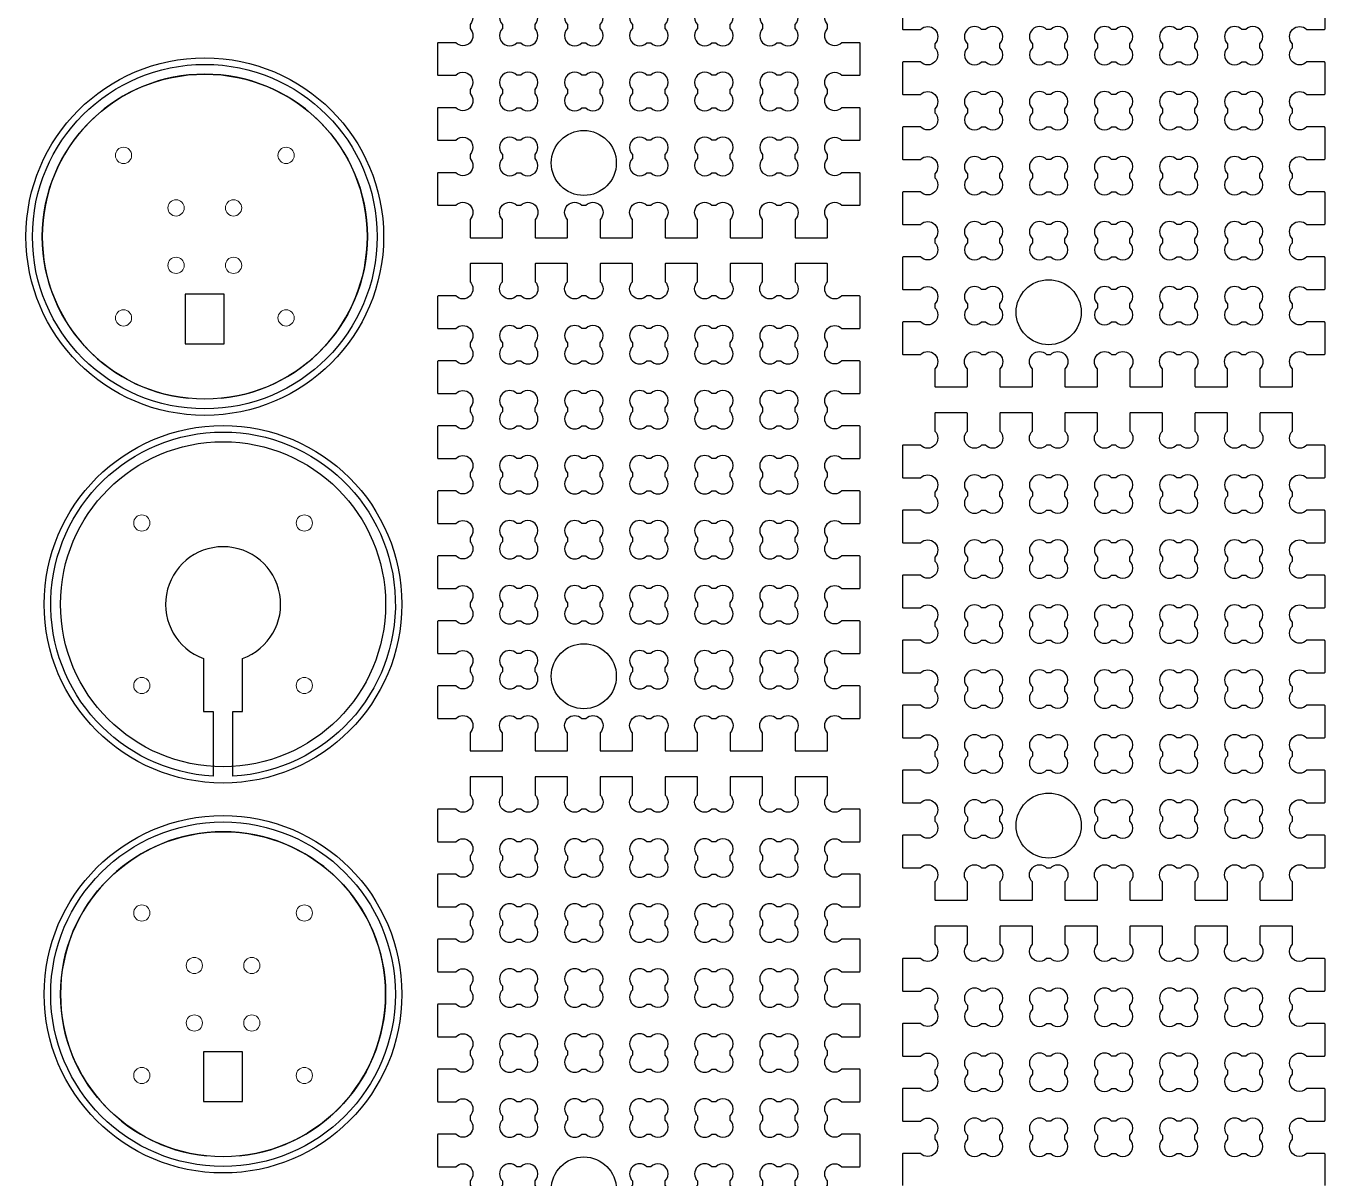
# Model space of a CAD drawing. Header units: millimetres. Extents: x -127 to 554, y -606 to 1045.
# Drawn here: x 199.2 to 399, y 363.8 to 541.1 of the extents above; entities that cross this region are included whole.
import ezdxf

# ---------------------------------------------------------------- set-up
doc = ezdxf.new("R2010")
doc.units = ezdxf.units.MM
doc.layers.get('0').update_dxf_attribs({"lineweight": 25})
doc.layers.add('grav1.5mm', color=4, linetype='Continuous')
doc.layers.add('grav2.5mm', color=3, linetype='Continuous')
doc.layers.add('holes', color=1, linetype='Continuous', lineweight=0)

# ---------------------------------------------------------------- blocks, each defined once
blk = doc.blocks.new('*U37')
at = {"flags": 128}
for points in [[(12.5, -37.4, 0.414214), (12.6, -37.5), (17.4, -37.5, 0.414214), (17.5, -37.4), (17.5, -34.69, -1), (19.69, -32.5), (20.31, -32.5, -1), (22.5, -34.69), (22.5, -37.4, 0.414214), (22.6, -37.5), (27.4, -37.5, 0.414214), (27.5, -37.4), (27.5, -34.69, -1), (29.69, -32.5), (32.4, -32.5, 0.414214), (32.5, -32.4), (32.5, -27.6, 0.414214), (32.4, -27.5), (29.69, -27.5, -1), (27.5, -25.31), (27.5, -24.69, -1), (29.69, -22.5), (32.4, -22.5, 0.414214), (32.5, -22.4), (32.5, -17.6, 0.414214), (32.4, -17.5), (29.69, -17.5, -1), (27.5, -15.31), (27.5, -14.69, -1), (29.69, -12.5), (32.4, -12.5, 0.414214), (32.5, -12.4), (32.5, -7.6, 0.414214), (32.4, -7.5), (29.69, -7.5, -1), (27.5, -5.31), (27.5, -4.69, -1), (29.69, -2.5), (32.4, -2.5, 0.414214), (32.5, -2.4), (32.5, 2.4, 0.414214), (32.4, 2.5), (29.69, 2.5, -1), (27.5, 4.69), (27.5, 5.31, -1), (29.69, 7.5), (32.4, 7.5, 0.414214), (32.5, 7.6), (32.5, 12.4, 0.414214), (32.4, 12.5), (29.69, 12.5, -1), (27.5, 14.69), (27.5, 15.31, -1), (29.69, 17.5), (32.4, 17.5, 0.414214), (32.5, 17.6), (32.5, 22.4, 0.414214), (32.4, 22.5), (29.69, 22.5, -1), (27.5, 24.69), (27.5, 25.31, -1), (29.69, 27.5), (32.4, 27.5, 0.414214), (32.5, 27.6), (32.5, 32.4, 0.414214), (32.4, 32.5), (29.69, 32.5, -1), (27.5, 34.69), (27.5, 37.4, 0.414214), (27.4, 37.5), (22.6, 37.5, 0.414214), (22.5, 37.4), (22.5, 34.69, -1), (20.31, 32.5), (19.69, 32.5, -1), (17.5, 34.69), (17.5, 37.4, 0.414214), (17.4, 37.5), (12.6, 37.5, 0.414214), (12.5, 37.4), (12.5, 34.69, -1), (10.31, 32.5), (9.69, 32.5, -1), (7.5, 34.69), (7.5, 37.4, 0.414214), (7.4, 37.5), (2.6, 37.5, 0.414214), (2.5, 37.4), (2.5, 34.69, -1), (0.31, 32.5), (-0.31, 32.5, -1), (-2.5, 34.69), (-2.5, 37.4, 0.414214), (-2.6, 37.5), (-7.4, 37.5, 0.414214), (-7.5, 37.4), (-7.5, 34.69, -1), (-9.69, 32.5), (-10.31, 32.5, -1), (-12.5, 34.69), (-12.5, 37.4, 0.414214), (-12.6, 37.5), (-17.4, 37.5, 0.414214), (-17.5, 37.4), (-17.5, 34.69, -1), (-19.69, 32.5), (-20.31, 32.5, -1), (-22.5, 34.69), (-22.5, 37.4, 0.414214), (-22.6, 37.5), (-27.4, 37.5, 0.414214), (-27.5, 37.4), (-27.5, 34.69, -1), (-29.69, 32.5), (-32.4, 32.5, 0.414214), (-32.5, 32.4), (-32.5, 27.6, 0.414214), (-32.4, 27.5), (-29.69, 27.5, -1), (-27.5, 25.31), (-27.5, 24.69, -1), (-29.69, 22.5), (-32.4, 22.5, 0.414214), (-32.5, 22.4), (-32.5, 17.6, 0.414214), (-32.4, 17.5), (-29.69, 17.5, -1), (-27.5, 15.31), (-27.5, 14.69, -1), (-29.69, 12.5), (-32.4, 12.5, 0.414214), (-32.5, 12.4), (-32.5, 7.6, 0.414214), (-32.4, 7.5), (-29.69, 7.5, -1), (-27.5, 5.31), (-27.5, 4.69, -1), (-29.69, 2.5), (-32.4, 2.5, 0.414214), (-32.5, 2.4), (-32.5, -2.4, 0.414214), (-32.4, -2.5), (-29.69, -2.5, -1), (-27.5, -4.69), (-27.5, -5.31, -1), (-29.69, -7.5), (-32.4, -7.5, 0.414214), (-32.5, -7.6), (-32.5, -12.4, 0.414214), (-32.4, -12.5), (-29.69, -12.5, -1), (-27.5, -14.69), (-27.5, -15.31, -1), (-29.69, -17.5), (-32.4, -17.5, 0.414214), (-32.5, -17.6), (-32.5, -22.4, 0.414214), (-32.4, -22.5), (-29.69, -22.5, -1), (-27.5, -24.69), (-27.5, -25.31, -1), (-29.69, -27.5), (-32.4, -27.5, 0.414214), (-32.5, -27.6), (-32.5, -32.4, 0.414214), (-32.4, -32.5), (-29.69, -32.5, -1), (-27.5, -34.69), (-27.5, -37.4, 0.414214), (-27.4, -37.5), (-22.6, -37.5, 0.414214), (-22.5, -37.4), (-22.5, -34.69, -1), (-20.31, -32.5), (-19.69, -32.5, -1), (-17.5, -34.69), (-17.5, -37.4, 0.414214), (-17.4, -37.5), (-12.6, -37.5, 0.414214), (-12.5, -37.4), (-12.5, -34.69, -1), (-10.31, -32.5), (-9.69, -32.5, -1), (-7.5, -34.69), (-7.5, -37.4, 0.414214), (-7.4, -37.5), (-2.6, -37.5, 0.414214), (-2.5, -37.4), (-2.5, -34.69, -1), (-0.31, -32.5), (0.31, -32.5, -1), (2.5, -34.69), (2.5, -37.4, 0.414214), (2.6, -37.5), (7.4, -37.5, 0.414214), (7.5, -37.4), (7.5, -34.69, -1), (9.69, -32.5), (10.31, -32.5, -1), (12.5, -34.69), (12.5, -37.4)], [(-19.69, 22.5, 1), (-17.5, 24.69), (-17.5, 25.31, 1), (-19.69, 27.5), (-20.31, 27.5, 1), (-22.5, 25.31), (-22.5, 24.69, 1), (-20.31, 22.5), (-19.69, 22.5)], [(-9.69, 22.5, 1), (-7.5, 24.69), (-7.5, 25.31, 1), (-9.69, 27.5), (-10.31, 27.5, 1), (-12.5, 25.31), (-12.5, 24.69, 1), (-10.31, 22.5), (-9.69, 22.5)], [(0.31, 22.5, 1), (2.5, 24.69), (2.5, 25.31, 1), (0.31, 27.5), (-0.31, 27.5, 1), (-2.5, 25.31), (-2.5, 24.69, 1), (-0.31, 22.5), (0.31, 22.5)], [(10.31, 22.5, 1), (12.5, 24.69), (12.5, 25.31, 1), (10.31, 27.5), (9.69, 27.5, 1), (7.5, 25.31), (7.5, 24.69, 1), (9.69, 22.5), (10.31, 22.5)], [(20.31, 22.5, 1), (22.5, 24.69), (22.5, 25.31, 1), (20.31, 27.5), (19.69, 27.5, 1), (17.5, 25.31), (17.5, 24.69, 1), (19.69, 22.5), (20.31, 22.5)], [(-19.69, 12.5, 1), (-17.5, 14.69), (-17.5, 15.31, 1), (-19.69, 17.5), (-20.31, 17.5, 1), (-22.5, 15.31), (-22.5, 14.69, 1), (-20.31, 12.5), (-19.69, 12.5)], [(-9.69, 12.5, 1), (-7.5, 14.69), (-7.5, 15.31, 1), (-9.69, 17.5), (-10.31, 17.5, 1), (-12.5, 15.31), (-12.5, 14.69, 1), (-10.31, 12.5), (-9.69, 12.5)], [(0.31, 12.5, 1), (2.5, 14.69), (2.5, 15.31, 1), (0.31, 17.5), (-0.31, 17.5, 1), (-2.5, 15.31), (-2.5, 14.69, 1), (-0.31, 12.5), (0.31, 12.5)], [(10.31, 12.5, 1), (12.5, 14.69), (12.5, 15.31, 1), (10.31, 17.5), (9.69, 17.5, 1), (7.5, 15.31), (7.5, 14.69, 1), (9.69, 12.5), (10.31, 12.5)], [(20.31, 12.5, 1), (22.5, 14.69), (22.5, 15.31, 1), (20.31, 17.5), (19.69, 17.5, 1), (17.5, 15.31), (17.5, 14.69, 1), (19.69, 12.5), (20.31, 12.5)], [(-19.69, 2.5, 1), (-17.5, 4.69), (-17.5, 5.31, 1), (-19.69, 7.5), (-20.31, 7.5, 1), (-22.5, 5.31), (-22.5, 4.69, 1), (-20.31, 2.5), (-19.69, 2.5)], [(-9.69, 2.5, 1), (-7.5, 4.69), (-7.5, 5.31, 1), (-9.69, 7.5), (-10.31, 7.5, 1), (-12.5, 5.31), (-12.5, 4.69, 1), (-10.31, 2.5), (-9.69, 2.5)], [(0.31, 2.5, 1), (2.5, 4.69), (2.5, 5.31, 1), (0.31, 7.5), (-0.31, 7.5, 1), (-2.5, 5.31), (-2.5, 4.69, 1), (-0.31, 2.5), (0.31, 2.5)], [(10.31, 2.5, 1), (12.5, 4.69), (12.5, 5.31, 1), (10.31, 7.5), (9.69, 7.5, 1), (7.5, 5.31), (7.5, 4.69, 1), (9.69, 2.5), (10.31, 2.5)], [(20.31, 2.5, 1), (22.5, 4.69), (22.5, 5.31, 1), (20.31, 7.5), (19.69, 7.5, 1), (17.5, 5.31), (17.5, 4.69, 1), (19.69, 2.5), (20.31, 2.5)], [(-19.69, -7.5, 1), (-17.5, -5.31), (-17.5, -4.69, 1), (-19.69, -2.5), (-20.31, -2.5, 1), (-22.5, -4.69), (-22.5, -5.31, 1), (-20.31, -7.5), (-19.69, -7.5)], [(-9.69, -7.5, 1), (-7.5, -5.31), (-7.5, -4.69, 1), (-9.69, -2.5), (-10.31, -2.5, 1), (-12.5, -4.69), (-12.5, -5.31, 1), (-10.31, -7.5), (-9.69, -7.5)], [(0.31, -7.5, 1), (2.5, -5.31), (2.5, -4.69, 1), (0.31, -2.5), (-0.31, -2.5, 1), (-2.5, -4.69), (-2.5, -5.31, 1), (-0.31, -7.5), (0.31, -7.5)], [(10.31, -7.5, 1), (12.5, -5.31), (12.5, -4.69, 1), (10.31, -2.5), (9.69, -2.5, 1), (7.5, -4.69), (7.5, -5.31, 1), (9.69, -7.5), (10.31, -7.5)], [(20.31, -7.5, 1), (22.5, -5.31), (22.5, -4.69, 1), (20.31, -2.5), (19.69, -2.5, 1), (17.5, -4.69), (17.5, -5.31, 1), (19.69, -7.5), (20.31, -7.5)], [(-19.69, -17.5, 1), (-17.5, -15.31), (-17.5, -14.69, 1), (-19.69, -12.5), (-20.31, -12.5, 1), (-22.5, -14.69), (-22.5, -15.31, 1), (-20.31, -17.5), (-19.69, -17.5)], [(-9.69, -17.5, 1), (-7.5, -15.31), (-7.5, -14.69, 1), (-9.69, -12.5), (-10.31, -12.5, 1), (-12.5, -14.69), (-12.5, -15.31, 1), (-10.31, -17.5), (-9.69, -17.5)], [(0.31, -17.5, 1), (2.5, -15.31), (2.5, -14.69, 1), (0.31, -12.5), (-0.31, -12.5, 1), (-2.5, -14.69), (-2.5, -15.31, 1), (-0.31, -17.5), (0.31, -17.5)], [(10.31, -17.5, 1), (12.5, -15.31), (12.5, -14.69, 1), (10.31, -12.5), (9.69, -12.5, 1), (7.5, -14.69), (7.5, -15.31, 1), (9.69, -17.5), (10.31, -17.5)], [(20.31, -17.5, 1), (22.5, -15.31), (22.5, -14.69, 1), (20.31, -12.5), (19.69, -12.5, 1), (17.5, -14.69), (17.5, -15.31, 1), (19.69, -17.5), (20.31, -17.5)], [(-19.69, -27.5, 1), (-17.5, -25.31), (-17.5, -24.69, 1), (-19.69, -22.5), (-20.31, -22.5, 1), (-22.5, -24.69), (-22.5, -25.31, 1), (-20.31, -27.5), (-19.69, -27.5)], [(0.31, -27.5, 1), (2.5, -25.31), (2.5, -24.69, 1), (0.31, -22.5), (-0.31, -22.5, 1), (-2.5, -24.69), (-2.5, -25.31, 1), (-0.31, -27.5), (0.31, -27.5)], [(10.31, -27.5, 1), (12.5, -25.31), (12.5, -24.69, 1), (10.31, -22.5), (9.69, -22.5, 1), (7.5, -24.69), (7.5, -25.31, 1), (9.69, -27.5), (10.31, -27.5)], [(20.31, -27.5, 1), (22.5, -25.31), (22.5, -24.69, 1), (20.31, -22.5), (19.69, -22.5, 1), (17.5, -24.69), (17.5, -25.31, 1), (19.69, -27.5), (20.31, -27.5)]]:
    blk.add_lwpolyline(points, format="xyb", dxfattribs=at)
blk.add_circle((-10, -26), 5)
blk = doc.blocks.new('*U38')
at = {"color": 0, "linetype": 'ByBlock', "lineweight": -2, "transparency": 16777216}
for p in [(0, 157.93), (0, 78.97), (0, 0)]:
    blk.add_blockref('*U37', p, dxfattribs=at)

msp = doc.modelspace()

# ---------------------------------------------------------------- linework, layer by layer
at = {"flags": 128}
for points in [[(333.95, 545.43), (333.95, 540.63, 0.414214), (334.05, 540.53), (336.76, 540.53, -1), (338.95, 538.34), (338.95, 537.72, -1), (336.76, 535.53), (334.05, 535.53, 0.414214), (333.95, 535.43), (333.95, 530.63, 0.414214), (334.05, 530.53), (336.76, 530.53, -1), (338.95, 528.34), (338.95, 527.72, -1), (336.76, 525.53), (334.05, 525.53, 0.414214), (333.95, 525.43), (333.95, 520.63, 0.414214), (334.05, 520.53), (336.76, 520.53, -1), (338.95, 518.34), (338.95, 517.72, -1), (336.76, 515.53), (334.05, 515.53, 0.414214), (333.95, 515.43), (333.95, 510.63, 0.414214), (334.05, 510.53), (336.76, 510.53, -1), (338.95, 508.34), (338.95, 507.72, -1), (336.76, 505.53), (334.05, 505.53, 0.414214), (333.95, 505.43), (333.95, 500.63, 0.414214), (334.05, 500.53), (336.76, 500.53, -1), (338.95, 498.34), (338.95, 497.72, -1), (336.76, 495.53), (334.05, 495.53, 0.414214), (333.95, 495.43), (333.95, 490.63, 0.414214), (334.05, 490.53), (336.76, 490.53, -1), (338.95, 488.34), (338.95, 485.63, 0.414214), (339.05, 485.53), (343.85, 485.53, 0.414214), (343.95, 485.63), (343.95, 488.34, -1), (346.14, 490.53), (346.76, 490.53, -1), (348.95, 488.34), (348.95, 485.63, 0.414214), (349.05, 485.53), (353.85, 485.53, 0.414214), (353.95, 485.63), (353.95, 488.34, -1), (356.14, 490.53), (356.76, 490.53, -1), (358.95, 488.34), (358.95, 485.63, 0.414214), (359.05, 485.53), (363.85, 485.53, 0.414214), (363.95, 485.63), (363.95, 488.34, -1), (366.14, 490.53), (366.76, 490.53, -1), (368.95, 488.34), (368.95, 485.63, 0.414214), (369.05, 485.53), (373.85, 485.53, 0.414214), (373.95, 485.63), (373.95, 488.34, -1), (376.14, 490.53), (376.76, 490.53, -1), (378.95, 488.34), (378.95, 485.63)], [(378.95, 485.63, 0.414214), (379.05, 485.53), (383.85, 485.53, 0.414214), (383.95, 485.63), (383.95, 488.34, -1), (386.14, 490.53), (386.76, 490.53, -1), (388.95, 488.34), (388.95, 485.63, 0.414214), (389.05, 485.53), (393.85, 485.53, 0.414214), (393.95, 485.63), (393.95, 488.34, -1), (396.14, 490.53), (398.85, 490.53, 0.414214), (398.95, 490.63), (398.95, 495.43, 0.414214), (398.85, 495.53), (396.14, 495.53, -1), (393.95, 497.72), (393.95, 498.34, -1), (396.14, 500.53), (398.85, 500.53, 0.414214), (398.95, 500.63), (398.95, 505.43, 0.414214), (398.85, 505.53), (396.14, 505.53, -1), (393.95, 507.72), (393.95, 508.34, -1), (396.14, 510.53), (398.85, 510.53, 0.414214), (398.95, 510.63), (398.95, 515.43, 0.414214), (398.85, 515.53), (396.14, 515.53, -1), (393.95, 517.72), (393.95, 518.34, -1), (396.14, 520.53), (398.85, 520.53, 0.414214), (398.95, 520.63), (398.95, 525.43, 0.414214), (398.85, 525.53), (396.14, 525.53, -1), (393.95, 527.72), (393.95, 528.34, -1), (396.14, 530.53), (398.85, 530.53, 0.414214), (398.95, 530.63), (398.95, 535.43, 0.414214), (398.85, 535.53), (396.14, 535.53, -1), (393.95, 537.72), (393.95, 538.34, -1), (396.14, 540.53), (398.85, 540.53, 0.414214), (398.95, 540.63), (398.95, 545.43, 0.414214)], [(346.76, 535.53, 1), (348.95, 537.72), (348.95, 538.34, 1), (346.76, 540.53), (346.14, 540.53, 1), (343.95, 538.34), (343.95, 537.72, 1), (346.14, 535.53), (346.76, 535.53)], [(356.76, 535.53, 1), (358.95, 537.72), (358.95, 538.34, 1), (356.76, 540.53), (356.14, 540.53, 1), (353.95, 538.34), (353.95, 537.72, 1), (356.14, 535.53), (356.76, 535.53)], [(366.76, 535.53, 1), (368.95, 537.72), (368.95, 538.34, 1), (366.76, 540.53), (366.14, 540.53, 1), (363.95, 538.34), (363.95, 537.72, 1), (366.14, 535.53), (366.76, 535.53)], [(376.76, 535.53, 1), (378.95, 537.72), (378.95, 538.34, 1), (376.76, 540.53), (376.14, 540.53, 1), (373.95, 538.34), (373.95, 537.72, 1), (376.14, 535.53), (376.76, 535.53)], [(386.76, 535.53, 1), (388.95, 537.72), (388.95, 538.34, 1), (386.76, 540.53), (386.14, 540.53, 1), (383.95, 538.34), (383.95, 537.72, 1), (386.14, 535.53), (386.76, 535.53)], [(346.76, 525.53, 1), (348.95, 527.72), (348.95, 528.34, 1), (346.76, 530.53), (346.14, 530.53, 1), (343.95, 528.34), (343.95, 527.72, 1), (346.14, 525.53), (346.76, 525.53)], [(356.76, 525.53, 1), (358.95, 527.72), (358.95, 528.34, 1), (356.76, 530.53), (356.14, 530.53, 1), (353.95, 528.34), (353.95, 527.72, 1), (356.14, 525.53), (356.76, 525.53)], [(366.76, 525.53, 1), (368.95, 527.72), (368.95, 528.34, 1), (366.76, 530.53), (366.14, 530.53, 1), (363.95, 528.34), (363.95, 527.72, 1), (366.14, 525.53), (366.76, 525.53)], [(376.76, 525.53, 1), (378.95, 527.72), (378.95, 528.34, 1), (376.76, 530.53), (376.14, 530.53, 1), (373.95, 528.34), (373.95, 527.72, 1), (376.14, 525.53), (376.76, 525.53)], [(386.76, 525.53, 1), (388.95, 527.72), (388.95, 528.34, 1), (386.76, 530.53), (386.14, 530.53, 1), (383.95, 528.34), (383.95, 527.72, 1), (386.14, 525.53), (386.76, 525.53)], [(346.76, 515.53, 1), (348.95, 517.72), (348.95, 518.34, 1), (346.76, 520.53), (346.14, 520.53, 1), (343.95, 518.34), (343.95, 517.72, 1), (346.14, 515.53), (346.76, 515.53)], [(356.76, 515.53, 1), (358.95, 517.72), (358.95, 518.34, 1), (356.76, 520.53), (356.14, 520.53, 1), (353.95, 518.34), (353.95, 517.72, 1), (356.14, 515.53), (356.76, 515.53)], [(366.76, 515.53, 1), (368.95, 517.72), (368.95, 518.34, 1), (366.76, 520.53), (366.14, 520.53, 1), (363.95, 518.34), (363.95, 517.72, 1), (366.14, 515.53), (366.76, 515.53)], [(376.76, 515.53, 1), (378.95, 517.72), (378.95, 518.34, 1), (376.76, 520.53), (376.14, 520.53, 1), (373.95, 518.34), (373.95, 517.72, 1), (376.14, 515.53), (376.76, 515.53)], [(386.76, 515.53, 1), (388.95, 517.72), (388.95, 518.34, 1), (386.76, 520.53), (386.14, 520.53, 1), (383.95, 518.34), (383.95, 517.72, 1), (386.14, 515.53), (386.76, 515.53)], [(346.76, 505.53, 1), (348.95, 507.72), (348.95, 508.34, 1), (346.76, 510.53), (346.14, 510.53, 1), (343.95, 508.34), (343.95, 507.72, 1), (346.14, 505.53), (346.76, 505.53)], [(356.76, 505.53, 1), (358.95, 507.72), (358.95, 508.34, 1), (356.76, 510.53), (356.14, 510.53, 1), (353.95, 508.34), (353.95, 507.72, 1), (356.14, 505.53), (356.76, 505.53)], [(366.76, 505.53, 1), (368.95, 507.72), (368.95, 508.34, 1), (366.76, 510.53), (366.14, 510.53, 1), (363.95, 508.34), (363.95, 507.72, 1), (366.14, 505.53), (366.76, 505.53)], [(376.76, 505.53, 1), (378.95, 507.72), (378.95, 508.34, 1), (376.76, 510.53), (376.14, 510.53, 1), (373.95, 508.34), (373.95, 507.72, 1), (376.14, 505.53), (376.76, 505.53)], [(386.76, 505.53, 1), (388.95, 507.72), (388.95, 508.34, 1), (386.76, 510.53), (386.14, 510.53, 1), (383.95, 508.34), (383.95, 507.72, 1), (386.14, 505.53), (386.76, 505.53)], [(346.76, 495.53, 1), (348.95, 497.72), (348.95, 498.34, 1), (346.76, 500.53), (346.14, 500.53, 1), (343.95, 498.34), (343.95, 497.72, 1), (346.14, 495.53), (346.76, 495.53)], [(366.76, 495.53, 1), (368.95, 497.72), (368.95, 498.34, 1), (366.76, 500.53), (366.14, 500.53, 1), (363.95, 498.34), (363.95, 497.72, 1), (366.14, 495.53), (366.76, 495.53)], [(376.76, 495.53, 1), (378.95, 497.72), (378.95, 498.34, 1), (376.76, 500.53), (376.14, 500.53, 1), (373.95, 498.34), (373.95, 497.72, 1), (376.14, 495.53), (376.76, 495.53)], [(386.76, 495.53, 1), (388.95, 497.72), (388.95, 498.34, 1), (386.76, 500.53), (386.14, 500.53, 1), (383.95, 498.34), (383.95, 497.72, 1), (386.14, 495.53), (386.76, 495.53)], [(378.95, 406.66, 0.414214), (379.05, 406.56), (383.85, 406.56, 0.414214), (383.95, 406.66), (383.95, 409.37, -1), (386.14, 411.56), (386.76, 411.56, -1), (388.95, 409.37), (388.95, 406.66, 0.414214), (389.05, 406.56), (393.85, 406.56, 0.414214), (393.95, 406.66), (393.95, 409.37, -1), (396.14, 411.56), (398.85, 411.56, 0.414214), (398.95, 411.66), (398.95, 416.46, 0.414214), (398.85, 416.56), (396.14, 416.56, -1), (393.95, 418.75), (393.95, 419.37, -1), (396.14, 421.56), (398.85, 421.56, 0.414214), (398.95, 421.66), (398.95, 426.46, 0.414214), (398.85, 426.56), (396.14, 426.56, -1), (393.95, 428.75), (393.95, 429.37, -1), (396.14, 431.56), (398.85, 431.56, 0.414214), (398.95, 431.66), (398.95, 436.46, 0.414214), (398.85, 436.56), (396.14, 436.56, -1), (393.95, 438.75), (393.95, 439.37, -1), (396.14, 441.56), (398.85, 441.56, 0.414214), (398.95, 441.66), (398.95, 446.46, 0.414214), (398.85, 446.56), (396.14, 446.56, -1), (393.95, 448.75), (393.95, 449.37, -1), (396.14, 451.56), (398.85, 451.56, 0.414214), (398.95, 451.66), (398.95, 456.46, 0.414214), (398.85, 456.56), (396.14, 456.56, -1), (393.95, 458.75), (393.95, 459.37, -1), (396.14, 461.56), (398.85, 461.56, 0.414214), (398.95, 461.66), (398.95, 466.46, 0.414214), (398.85, 466.56), (396.14, 466.56, -1), (393.95, 468.75), (393.95, 469.37, -1), (396.14, 471.56), (398.85, 471.56, 0.414214), (398.95, 471.66), (398.95, 476.46, 0.414214), (398.85, 476.56), (396.14, 476.56, -1), (393.95, 478.75), (393.95, 481.46, 0.414214), (393.85, 481.56), (389.05, 481.56, 0.414214), (388.95, 481.46), (388.95, 478.75, -1), (386.76, 476.56), (386.14, 476.56, -1), (383.95, 478.75), (383.95, 481.46, 0.414214), (383.85, 481.56), (379.05, 481.56, 0.414214), (378.95, 481.46), (378.95, 478.75, -1), (376.76, 476.56), (376.14, 476.56, -1), (373.95, 478.75), (373.95, 481.46, 0.414214), (373.85, 481.56), (369.05, 481.56, 0.414214), (368.95, 481.46), (368.95, 478.75, -1), (366.76, 476.56), (366.14, 476.56, -1), (363.95, 478.75), (363.95, 481.46, 0.414214), (363.85, 481.56), (359.05, 481.56, 0.414214), (358.95, 481.46), (358.95, 478.75, -1), (356.76, 476.56), (356.14, 476.56, -1), (353.95, 478.75), (353.95, 481.46, 0.414214), (353.85, 481.56), (349.05, 481.56, 0.414214), (348.95, 481.46), (348.95, 478.75, -1), (346.76, 476.56), (346.14, 476.56, -1), (343.95, 478.75), (343.95, 481.46, 0.414214), (343.85, 481.56), (339.05, 481.56, 0.414214), (338.95, 481.46), (338.95, 478.75, -1), (336.76, 476.56), (334.05, 476.56, 0.414214), (333.95, 476.46), (333.95, 471.66, 0.414214), (334.05, 471.56), (336.76, 471.56, -1), (338.95, 469.37), (338.95, 468.75, -1), (336.76, 466.56), (334.05, 466.56, 0.414214), (333.95, 466.46), (333.95, 461.66, 0.414214), (334.05, 461.56), (336.76, 461.56, -1), (338.95, 459.37), (338.95, 458.75, -1), (336.76, 456.56), (334.05, 456.56, 0.414214), (333.95, 456.46), (333.95, 451.66, 0.414214), (334.05, 451.56), (336.76, 451.56, -1), (338.95, 449.37), (338.95, 448.75, -1), (336.76, 446.56), (334.05, 446.56, 0.414214), (333.95, 446.46), (333.95, 441.66, 0.414214), (334.05, 441.56), (336.76, 441.56, -1), (338.95, 439.37), (338.95, 438.75, -1), (336.76, 436.56), (334.05, 436.56, 0.414214), (333.95, 436.46), (333.95, 431.66, 0.414214), (334.05, 431.56), (336.76, 431.56, -1), (338.95, 429.37), (338.95, 428.75, -1), (336.76, 426.56), (334.05, 426.56, 0.414214), (333.95, 426.46), (333.95, 421.66, 0.414214), (334.05, 421.56), (336.76, 421.56, -1), (338.95, 419.37), (338.95, 418.75, -1), (336.76, 416.56), (334.05, 416.56, 0.414214), (333.95, 416.46), (333.95, 411.66, 0.414214), (334.05, 411.56), (336.76, 411.56, -1), (338.95, 409.37), (338.95, 406.66, 0.414214), (339.05, 406.56), (343.85, 406.56, 0.414214), (343.95, 406.66), (343.95, 409.37, -1), (346.14, 411.56), (346.76, 411.56, -1), (348.95, 409.37), (348.95, 406.66, 0.414214), (349.05, 406.56), (353.85, 406.56, 0.414214), (353.95, 406.66), (353.95, 409.37, -1), (356.14, 411.56), (356.76, 411.56, -1), (358.95, 409.37), (358.95, 406.66, 0.414214), (359.05, 406.56), (363.85, 406.56, 0.414214), (363.95, 406.66), (363.95, 409.37, -1), (366.14, 411.56), (366.76, 411.56, -1), (368.95, 409.37), (368.95, 406.66, 0.414214), (369.05, 406.56), (373.85, 406.56, 0.414214), (373.95, 406.66), (373.95, 409.37, -1), (376.14, 411.56), (376.76, 411.56, -1), (378.95, 409.37), (378.95, 406.66)], [(226.48, 435.6), (227.98, 435.6), (227.98, 425.64, -35.305009), (230.98, 425.64), (230.98, 435.6), (232.48, 435.6), (232.48, 443.77, 5.725338), (226.48, 443.77), (226.48, 435.6)], [(346.76, 466.56, 1), (348.95, 468.75), (348.95, 469.37, 1), (346.76, 471.56), (346.14, 471.56, 1), (343.95, 469.37), (343.95, 468.75, 1), (346.14, 466.56), (346.76, 466.56)], [(356.76, 466.56, 1), (358.95, 468.75), (358.95, 469.37, 1), (356.76, 471.56), (356.14, 471.56, 1), (353.95, 469.37), (353.95, 468.75, 1), (356.14, 466.56), (356.76, 466.56)], [(366.76, 466.56, 1), (368.95, 468.75), (368.95, 469.37, 1), (366.76, 471.56), (366.14, 471.56, 1), (363.95, 469.37), (363.95, 468.75, 1), (366.14, 466.56), (366.76, 466.56)], [(376.76, 466.56, 1), (378.95, 468.75), (378.95, 469.37, 1), (376.76, 471.56), (376.14, 471.56, 1), (373.95, 469.37), (373.95, 468.75, 1), (376.14, 466.56), (376.76, 466.56)], [(386.76, 466.56, 1), (388.95, 468.75), (388.95, 469.37, 1), (386.76, 471.56), (386.14, 471.56, 1), (383.95, 469.37), (383.95, 468.75, 1), (386.14, 466.56), (386.76, 466.56)], [(346.76, 456.56, 1), (348.95, 458.75), (348.95, 459.37, 1), (346.76, 461.56), (346.14, 461.56, 1), (343.95, 459.37), (343.95, 458.75, 1), (346.14, 456.56), (346.76, 456.56)], [(356.76, 456.56, 1), (358.95, 458.75), (358.95, 459.37, 1), (356.76, 461.56), (356.14, 461.56, 1), (353.95, 459.37), (353.95, 458.75, 1), (356.14, 456.56), (356.76, 456.56)], [(366.76, 456.56, 1), (368.95, 458.75), (368.95, 459.37, 1), (366.76, 461.56), (366.14, 461.56, 1), (363.95, 459.37), (363.95, 458.75, 1), (366.14, 456.56), (366.76, 456.56)], [(376.76, 456.56, 1), (378.95, 458.75), (378.95, 459.37, 1), (376.76, 461.56), (376.14, 461.56, 1), (373.95, 459.37), (373.95, 458.75, 1), (376.14, 456.56), (376.76, 456.56)], [(386.76, 456.56, 1), (388.95, 458.75), (388.95, 459.37, 1), (386.76, 461.56), (386.14, 461.56, 1), (383.95, 459.37), (383.95, 458.75, 1), (386.14, 456.56), (386.76, 456.56)], [(346.76, 446.56, 1), (348.95, 448.75), (348.95, 449.37, 1), (346.76, 451.56), (346.14, 451.56, 1), (343.95, 449.37), (343.95, 448.75, 1), (346.14, 446.56), (346.76, 446.56)], [(356.76, 446.56, 1), (358.95, 448.75), (358.95, 449.37, 1), (356.76, 451.56), (356.14, 451.56, 1), (353.95, 449.37), (353.95, 448.75, 1), (356.14, 446.56), (356.76, 446.56)], [(366.76, 446.56, 1), (368.95, 448.75), (368.95, 449.37, 1), (366.76, 451.56), (366.14, 451.56, 1), (363.95, 449.37), (363.95, 448.75, 1), (366.14, 446.56), (366.76, 446.56)], [(376.76, 446.56, 1), (378.95, 448.75), (378.95, 449.37, 1), (376.76, 451.56), (376.14, 451.56, 1), (373.95, 449.37), (373.95, 448.75, 1), (376.14, 446.56), (376.76, 446.56)], [(386.76, 446.56, 1), (388.95, 448.75), (388.95, 449.37, 1), (386.76, 451.56), (386.14, 451.56, 1), (383.95, 449.37), (383.95, 448.75, 1), (386.14, 446.56), (386.76, 446.56)], [(346.76, 436.56, 1), (348.95, 438.75), (348.95, 439.37, 1), (346.76, 441.56), (346.14, 441.56, 1), (343.95, 439.37), (343.95, 438.75, 1), (346.14, 436.56), (346.76, 436.56)], [(356.76, 436.56, 1), (358.95, 438.75), (358.95, 439.37, 1), (356.76, 441.56), (356.14, 441.56, 1), (353.95, 439.37), (353.95, 438.75, 1), (356.14, 436.56), (356.76, 436.56)], [(366.76, 436.56, 1), (368.95, 438.75), (368.95, 439.37, 1), (366.76, 441.56), (366.14, 441.56, 1), (363.95, 439.37), (363.95, 438.75, 1), (366.14, 436.56), (366.76, 436.56)], [(376.76, 436.56, 1), (378.95, 438.75), (378.95, 439.37, 1), (376.76, 441.56), (376.14, 441.56, 1), (373.95, 439.37), (373.95, 438.75, 1), (376.14, 436.56), (376.76, 436.56)], [(386.76, 436.56, 1), (388.95, 438.75), (388.95, 439.37, 1), (386.76, 441.56), (386.14, 441.56, 1), (383.95, 439.37), (383.95, 438.75, 1), (386.14, 436.56), (386.76, 436.56)], [(346.76, 426.56, 1), (348.95, 428.75), (348.95, 429.37, 1), (346.76, 431.56), (346.14, 431.56, 1), (343.95, 429.37), (343.95, 428.75, 1), (346.14, 426.56), (346.76, 426.56)], [(356.76, 426.56, 1), (358.95, 428.75), (358.95, 429.37, 1), (356.76, 431.56), (356.14, 431.56, 1), (353.95, 429.37), (353.95, 428.75, 1), (356.14, 426.56), (356.76, 426.56)], [(366.76, 426.56, 1), (368.95, 428.75), (368.95, 429.37, 1), (366.76, 431.56), (366.14, 431.56, 1), (363.95, 429.37), (363.95, 428.75, 1), (366.14, 426.56), (366.76, 426.56)], [(376.76, 426.56, 1), (378.95, 428.75), (378.95, 429.37, 1), (376.76, 431.56), (376.14, 431.56, 1), (373.95, 429.37), (373.95, 428.75, 1), (376.14, 426.56), (376.76, 426.56)], [(386.76, 426.56, 1), (388.95, 428.75), (388.95, 429.37, 1), (386.76, 431.56), (386.14, 431.56, 1), (383.95, 429.37), (383.95, 428.75, 1), (386.14, 426.56), (386.76, 426.56)], [(346.76, 416.56, 1), (348.95, 418.75), (348.95, 419.37, 1), (346.76, 421.56), (346.14, 421.56, 1), (343.95, 419.37), (343.95, 418.75, 1), (346.14, 416.56), (346.76, 416.56)], [(366.76, 416.56, 1), (368.95, 418.75), (368.95, 419.37, 1), (366.76, 421.56), (366.14, 421.56, 1), (363.95, 419.37), (363.95, 418.75, 1), (366.14, 416.56), (366.76, 416.56)], [(376.76, 416.56, 1), (378.95, 418.75), (378.95, 419.37, 1), (376.76, 421.56), (376.14, 421.56, 1), (373.95, 419.37), (373.95, 418.75, 1), (376.14, 416.56), (376.76, 416.56)], [(386.76, 416.56, 1), (388.95, 418.75), (388.95, 419.37, 1), (386.76, 421.56), (386.14, 421.56, 1), (383.95, 419.37), (383.95, 418.75, 1), (386.14, 416.56), (386.76, 416.56)], [(398.95, 362.69), (398.95, 367.49, 0.414214), (398.85, 367.59), (396.14, 367.59, -1), (393.95, 369.79), (393.95, 370.4, -1), (396.14, 372.59), (398.85, 372.59, 0.414214), (398.95, 372.69), (398.95, 377.49, 0.414214), (398.85, 377.59), (396.14, 377.59, -1), (393.95, 379.79), (393.95, 380.4, -1), (396.14, 382.59), (398.85, 382.59, 0.414214), (398.95, 382.69), (398.95, 387.49, 0.414214), (398.85, 387.59), (396.14, 387.59, -1), (393.95, 389.79), (393.95, 390.4, -1), (396.14, 392.59), (398.85, 392.59, 0.414214), (398.95, 392.69), (398.95, 397.49, 0.414214), (398.85, 397.59), (396.14, 397.59, -1), (393.95, 399.79), (393.95, 402.49, 0.414214), (393.85, 402.59), (389.05, 402.59, 0.414214), (388.95, 402.49), (388.95, 399.79, -1), (386.76, 397.59), (386.14, 397.59, -1), (383.95, 399.79), (383.95, 402.49, 0.414214), (383.85, 402.59), (379.05, 402.59, 0.414214), (378.95, 402.49), (378.95, 399.79, -1), (376.76, 397.59), (376.14, 397.59, -1), (373.95, 399.79), (373.95, 402.49, 0.414214), (373.85, 402.59), (369.05, 402.59, 0.414214), (368.95, 402.49), (368.95, 399.79, -1), (366.76, 397.59), (366.14, 397.59, -1), (363.95, 399.79), (363.95, 402.49, 0.414214), (363.85, 402.59), (359.05, 402.59, 0.414214), (358.95, 402.49), (358.95, 399.79, -1), (356.76, 397.59), (356.14, 397.59, -1), (353.95, 399.79), (353.95, 402.49, 0.414214), (353.85, 402.59), (349.05, 402.59, 0.414214), (348.95, 402.49), (348.95, 399.79, -1), (346.76, 397.59), (346.14, 397.59, -1), (343.95, 399.79), (343.95, 402.49, 0.414214), (343.85, 402.59), (339.05, 402.59, 0.414214), (338.95, 402.49), (338.95, 399.79, -1), (336.76, 397.59), (334.05, 397.59, 0.414214), (333.95, 397.49), (333.95, 392.69, 0.414214), (334.05, 392.59), (336.76, 392.59, -1), (338.95, 390.4), (338.95, 389.79, -1), (336.76, 387.59), (334.05, 387.59, 0.414214), (333.95, 387.49), (333.95, 382.69, 0.414214), (334.05, 382.59), (336.76, 382.59, -1), (338.95, 380.4), (338.95, 379.79, -1), (336.76, 377.59), (334.05, 377.59, 0.414214), (333.95, 377.49), (333.95, 372.69, 0.414214), (334.05, 372.59), (336.76, 372.59, -1), (338.95, 370.4), (338.95, 369.79, -1), (336.76, 367.59), (334.05, 367.59, 0.414214), (333.95, 367.49), (333.95, 362.69, 0.414214)], [(346.76, 387.59, 1), (348.95, 389.79), (348.95, 390.4, 1), (346.76, 392.59), (346.14, 392.59, 1), (343.95, 390.4), (343.95, 389.79, 1), (346.14, 387.59), (346.76, 387.59)], [(356.76, 387.59, 1), (358.95, 389.79), (358.95, 390.4, 1), (356.76, 392.59), (356.14, 392.59, 1), (353.95, 390.4), (353.95, 389.79, 1), (356.14, 387.59), (356.76, 387.59)], [(366.76, 387.59, 1), (368.95, 389.79), (368.95, 390.4, 1), (366.76, 392.59), (366.14, 392.59, 1), (363.95, 390.4), (363.95, 389.79, 1), (366.14, 387.59), (366.76, 387.59)], [(376.76, 387.59, 1), (378.95, 389.79), (378.95, 390.4, 1), (376.76, 392.59), (376.14, 392.59, 1), (373.95, 390.4), (373.95, 389.79, 1), (376.14, 387.59), (376.76, 387.59)], [(386.76, 387.59, 1), (388.95, 389.79), (388.95, 390.4, 1), (386.76, 392.59), (386.14, 392.59, 1), (383.95, 390.4), (383.95, 389.79, 1), (386.14, 387.59), (386.76, 387.59)], [(346.76, 377.59, 1), (348.95, 379.79), (348.95, 380.4, 1), (346.76, 382.59), (346.14, 382.59, 1), (343.95, 380.4), (343.95, 379.79, 1), (346.14, 377.59), (346.76, 377.59)], [(356.76, 377.59, 1), (358.95, 379.79), (358.95, 380.4, 1), (356.76, 382.59), (356.14, 382.59, 1), (353.95, 380.4), (353.95, 379.79, 1), (356.14, 377.59), (356.76, 377.59)], [(366.76, 377.59, 1), (368.95, 379.79), (368.95, 380.4, 1), (366.76, 382.59), (366.14, 382.59, 1), (363.95, 380.4), (363.95, 379.79, 1), (366.14, 377.59), (366.76, 377.59)], [(376.76, 377.59, 1), (378.95, 379.79), (378.95, 380.4, 1), (376.76, 382.59), (376.14, 382.59, 1), (373.95, 380.4), (373.95, 379.79, 1), (376.14, 377.59), (376.76, 377.59)], [(386.76, 377.59, 1), (388.95, 379.79), (388.95, 380.4, 1), (386.76, 382.59), (386.14, 382.59, 1), (383.95, 380.4), (383.95, 379.79, 1), (386.14, 377.59), (386.76, 377.59)], [(346.76, 367.59, 1), (348.95, 369.79), (348.95, 370.4, 1), (346.76, 372.59), (346.14, 372.59, 1), (343.95, 370.4), (343.95, 369.79, 1), (346.14, 367.59), (346.76, 367.59)], [(356.76, 367.59, 1), (358.95, 369.79), (358.95, 370.4, 1), (356.76, 372.59), (356.14, 372.59, 1), (353.95, 370.4), (353.95, 369.79, 1), (356.14, 367.59), (356.76, 367.59)], [(366.76, 367.59, 1), (368.95, 369.79), (368.95, 370.4, 1), (366.76, 372.59), (366.14, 372.59, 1), (363.95, 370.4), (363.95, 369.79, 1), (366.14, 367.59), (366.76, 367.59)], [(376.76, 367.59, 1), (378.95, 369.79), (378.95, 370.4, 1), (376.76, 372.59), (376.14, 372.59, 1), (373.95, 370.4), (373.95, 369.79, 1), (376.14, 367.59), (376.76, 367.59)], [(386.76, 367.59, 1), (388.95, 369.79), (388.95, 370.4, 1), (386.76, 372.59), (386.14, 372.59, 1), (383.95, 370.4), (383.95, 369.79, 1), (386.14, 367.59), (386.76, 367.59)]]:
    msp.add_lwpolyline(points, format="xyb", dxfattribs=at)
for centre, radius in [((226.67, 508.66), 26.5), ((356.45, 497.03), 5), ((356.45, 418.06), 5), ((229.48, 392.1), 26.5)]:
    msp.add_circle(centre, radius)
at = {"layer": 'grav1.5mm', "flags": 128}
for points in [[(223.67, 492.16), (229.67, 492.16), (229.67, 499.81), (223.67, 499.81), (223.67, 492.16)], [(226.48, 375.6), (232.48, 375.6), (232.48, 383.25), (226.48, 383.25), (226.48, 375.6)]]:
    msp.add_lwpolyline(points, dxfattribs=at)
at = {"layer": 'grav2.5mm'}
for centre, radius in [((226.67, 508.66), 27.5), ((226.67, 508.66), 25), ((229.48, 452.1), 27.5), ((229.48, 452.1), 25), ((229.48, 392.1), 27.5), ((229.48, 392.1), 25)]:
    msp.add_circle(centre, radius, dxfattribs=at)
for centre in [(226.67, 508.66), (229.48, 392.1)]:
    msp.add_arc(centre, 25, 275.7392, 264.2608, dxfattribs=at)
at = {"layer": 'holes'}
for centre in [(214.17, 521.16), (239.17, 521.16), (222.25, 513.08), (231.09, 513.08), (222.25, 504.24), (231.09, 504.24), (214.17, 496.16), (239.17, 496.16), (216.98, 464.6), (241.98, 464.6), (216.98, 439.6), (241.98, 439.6), (216.98, 404.6), (241.98, 404.6), (225.06, 396.52), (233.9, 396.52), (225.06, 387.68), (233.9, 387.68), (216.98, 379.6), (241.98, 379.6)]:
    msp.add_circle(centre, 1.25, dxfattribs=at)

# ---------------------------------------------------------------- block references
at = {"color": 18}
msp.add_blockref('*U38', (294.96, 388.06), dxfattribs=at)

doc.saveas('drawing.dxf')
